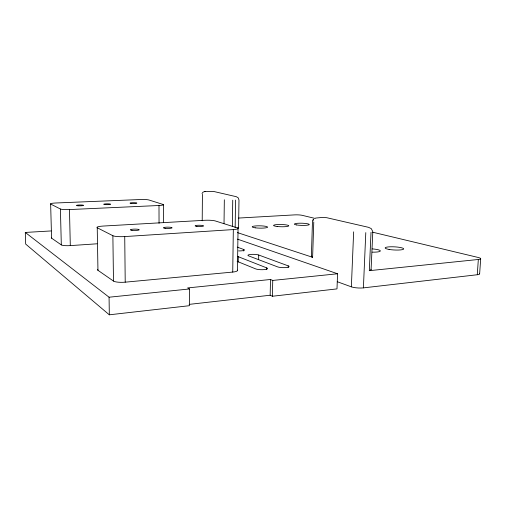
<?xml version="1.0" encoding="UTF-8"?>
<svg xmlns="http://www.w3.org/2000/svg" width="506" height="506" viewBox="0 0 506 506"><rect width="100%" height="100%" fill="white"/><g stroke="black" fill="none" stroke-linecap="round" stroke-linejoin="round"><path stroke-width="0.76" d="M189.117 304.384L270.16 295.232L272.38 296.25L336.996 288.894L337.565 273.771L272.747 280.425L270.514 279.489L187.618 287.927L189.497 288.964L189.427 305.694L109.321 314.808L25.686 244.088L25.3 232.444L51.049 230.945M365.794 232.615L363.403 287.876A8.564 1.916 3.1 0 1 351.36 286.839L337.255 281.715M202.21 220.787L202.419 194.329M224.025 223.525L224.335 199.762M232.393 226.391L232.735 200.199M232.741 272.07L233.323 229.572A8.596 1.322 0.7 0 0 237.143 227.839L215.303 220.945A8.09 1.17 0.5 0 0 204.645 220.287L103.205 226.055A8.785 1.316 -0.8 0 0 97.234 227.757L97.955 270.312L113.483 281.07A9.253 2.056 -1.2 0 0 125.216 282.171L232.741 272.07A8.513 1.803 0.7 0 0 237.263 270.141M235.17 227.77L235.549 200.079M237.434 270.615L238.06 228.522M238.573 227.795L238.984 199.971L238.136 197.751L236.296 196.689L213.564 191.439L204.728 191.47M238.218 262.026L238.294 256.713A5.832 1.126 0.8 0 0 237.44 256.46M243.734 251.033L243.759 249.502L237.276 247.118M258.629 259.496L258.718 255.011A5.756 1.094 1.1 0 0 250.951 254.423A5.756 1.094 1.1 0 0 248.579 255.859L277.566 266.871A6.205 1.265 1.6 0 0 286.08 267.56A6.205 1.265 1.6 0 0 288.249 265.878L258.718 255.011M266.681 269.426L266.713 267.883L238.294 256.713M270.16 295.232L270.514 279.489M272.38 296.25L272.747 280.425M288.205 267.396L288.249 265.878M311.367 256.523L312.461 221.925L313.031 220.053M237.384 232.589L312.607 257.295L313.771 221.957M351.36 286.839L353.65 231.849M372.587 232.184L478.278 257.497A8.153 1.391 4.1 0 1 478.334 259.483L369.323 270.672L371.018 232.235M371.081 269.673L372.789 232.09M363.403 287.876L477.272 274.745L478.334 259.483M479.637 273.822L480.7 258.648M202.027 193.596L202.931 192.223L205.063 191.407M313.157 219.844L313.657 219.161M312.872 220.319L313.309 219.585M315.491 218.08L322.322 217.441L326.686 217.694L368.545 227.333L371.24 228.598L372.77 231.489M204.266 191.553L204.652 191.483M25.3 232.444L109.068 297.212L189.497 288.964M50.644 204.044L60.41 209.016A7.451 0.917 -0.8 0 0 69.467 209.566L158.992 205.499A6.901 0.835 0 0 0 162.983 204.424L148.884 199.971A6.578 0.759 0 0 0 140.529 199.522L56.002 202.982A7.097 0.822 -0.8 0 0 50.644 204.044L51.574 238.155L61.315 244.904A7.394 1.259 -1.5 0 0 70.302 245.612L97.019 243.797M97.234 227.757L112.876 235.72A9.348 1.512 -0.7 0 0 124.729 236.574L233.323 229.572M238.554 218.061L294.581 214.886A5.509 0.74 1.5 0 1 302.126 215.316L315.143 218.434M237.497 239.142L337.565 273.771M237.137 261.362L255.694 268.907A6.287 1.309 1.3 0 0 264.258 269.616A6.287 1.309 1.3 0 0 266.713 267.883M60.41 209.016L61.315 244.904M69.467 209.566L70.302 245.612M109.068 297.212L109.321 314.808M112.876 235.72L113.483 281.07M124.729 236.574L125.216 282.171M163.4 204.633L163.438 222.678M158.992 205.499L159.048 223.317M243.759 249.502A5.528 1.012 0.9 0 1 243.5 250.514A5.528 1.012 0.9 0 1 238.566 250.906M51.574 238.155A7.04 1.132 -1.5 0 1 51.726 237.567M97.955 270.312A8.703 1.796 -1.4 0 1 97.873 269.382M372.195 248.895A9.399 1.644 2.8 0 1 380.373 250.913A9.399 1.644 2.8 0 1 372.176 252.159M312.607 257.295A7.83 1.474 2.1 0 1 311.538 256.144M370.866 269.281A8.937 1.796 2.9 0 1 369.323 270.672M237.902 227.308A6.217 0.949 0.8 0 1 237.573 228.25M479.346 273.398A8.128 1.543 4.5 0 1 477.272 274.745M131.231 203.418A3.415 0.405 -0.2 0 0 136.822 203.172A3.415 0.405 -0.2 0 0 132.357 202.723A3.415 0.405 -0.2 0 0 131.231 203.418M104.805 204.557A3.491 0.417 -0.4 0 0 110.58 204.304A3.491 0.417 -0.4 0 0 106.159 203.848A3.491 0.417 -0.4 0 0 104.805 204.557M78.05 205.79A3.574 0.43 -0.7 0 0 83.553 205.385A3.574 0.43 -0.7 0 0 78.335 205.05A3.574 0.43 -0.7 0 0 78.05 205.79M196.866 226.397A4.225 0.639 0.4 0 0 203.538 225.986A4.225 0.639 0.4 0 0 197.599 225.303A4.225 0.639 0.4 0 0 196.866 226.397M165.089 228.326A4.333 0.664 0 0 0 172.053 227.896A4.333 0.664 0 0 0 166.164 227.188A4.333 0.664 0 0 0 165.089 228.326M131.921 230.338A4.446 0.689 -0.4 0 0 139.194 229.895A4.446 0.689 -0.4 0 0 133.356 229.155A4.446 0.689 -0.4 0 0 131.921 230.338M296.617 224.949A7.501 1.094 1.6 0 0 309.103 224.772A7.501 1.094 1.6 0 0 299.78 223.203A7.501 1.094 1.6 0 0 296.617 224.949M277.161 226.486A7.596 1.126 1.4 0 0 288.768 225.84A7.596 1.126 1.4 0 0 277.611 224.544A7.596 1.126 1.4 0 0 277.161 226.486M255.201 227.814A7.698 1.164 1.1 0 0 267.529 227.283A7.698 1.164 1.1 0 0 256.959 225.853A7.698 1.164 1.1 0 0 255.201 227.814M389.089 249.439A9.291 1.575 3 0 0 403.674 249.041A9.291 1.575 3 0 0 390.543 246.789A9.291 1.575 3 0 0 389.089 249.439"/></g></svg>
